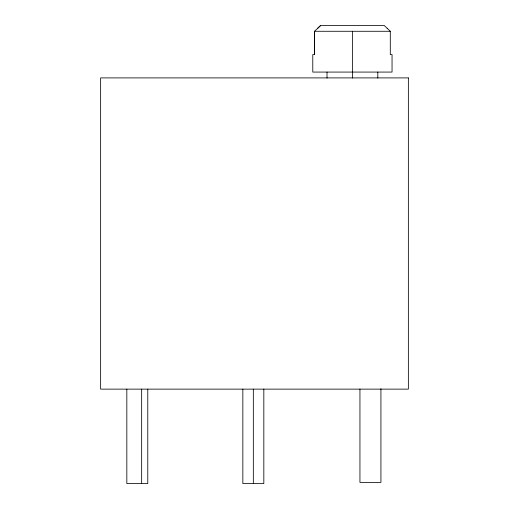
<?xml version="1.0" encoding="UTF-8"?>
<svg xmlns="http://www.w3.org/2000/svg" width="509" height="509" viewBox="0 0 509 509"><rect width="100%" height="100%" fill="white"/><g stroke="black" fill="none" stroke-linecap="round" stroke-linejoin="round"><path stroke-width="0.76" d="M387.177 28.307L390.295 31.278L390.295 54.59L392.045 54.59L392.045 72.074L312.781 72.074L312.781 54.59L314.537 54.59L314.537 31.278L320.683 25.45L384.142 25.45L387.228 28.358M352.413 78.068L352.413 31.278M317.603 28.358L320.683 25.45M390.295 31.278L314.537 31.278L314.537 54.59M380.923 388.761L380.923 482.386L359.946 482.386L359.946 389.13M377.812 72.074L377.812 78.068M327.02 72.074L327.02 78.068M263.827 389.13L263.827 483.55L242.844 483.55L242.844 389.13M253.336 389.13L253.336 483.55M147.782 389.13L147.782 483.55L126.83 483.55L126.83 389.13M141.655 389.13L141.655 483.55M408.364 77.902L100.636 77.902L100.636 389.13L408.364 389.13L408.364 77.902"/></g></svg>
